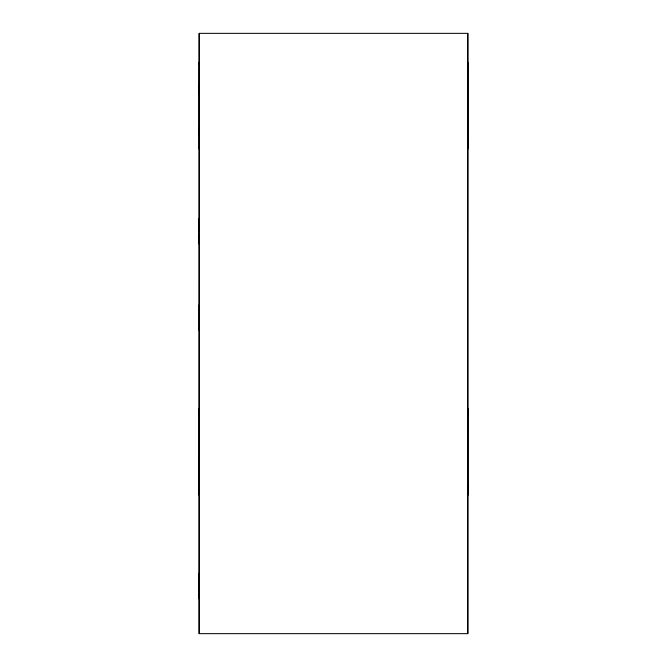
<?xml version="1.0" encoding="UTF-8"?>
<svg xmlns="http://www.w3.org/2000/svg" width="667" height="667" viewBox="0 0 667 667"><rect width="100%" height="100%" fill="white"/><g stroke="black" fill="none" stroke-linecap="round" stroke-linejoin="round"><path stroke-width="1" d="M199.208 147.557L199.208 149.033L199.2 127.397M199.2 63.965L199.208 62.49L199.208 94.564M199.15 633.65L199.15 33.35L467.842 33.35L467.842 633.65L199.15 633.65L199.216 33.35M199.216 244.222L199.216 218.701M199.208 136.36L199.2 84.125M467.842 63.965L467.842 62.49L467.842 149.033M467.775 633.65L467.784 33.35M467.842 143.23L467.842 147.557M467.842 414.449L467.842 408.646L467.842 495.189L467.834 482.516M199.216 218.259L199.216 231.241M199.216 243.78L199.208 234.601M199.208 414.449L199.208 408.646L199.208 495.189L199.2 489.386M199.216 304.802L199.216 330.765M199.216 573.07L199.216 599.033"/></g></svg>
